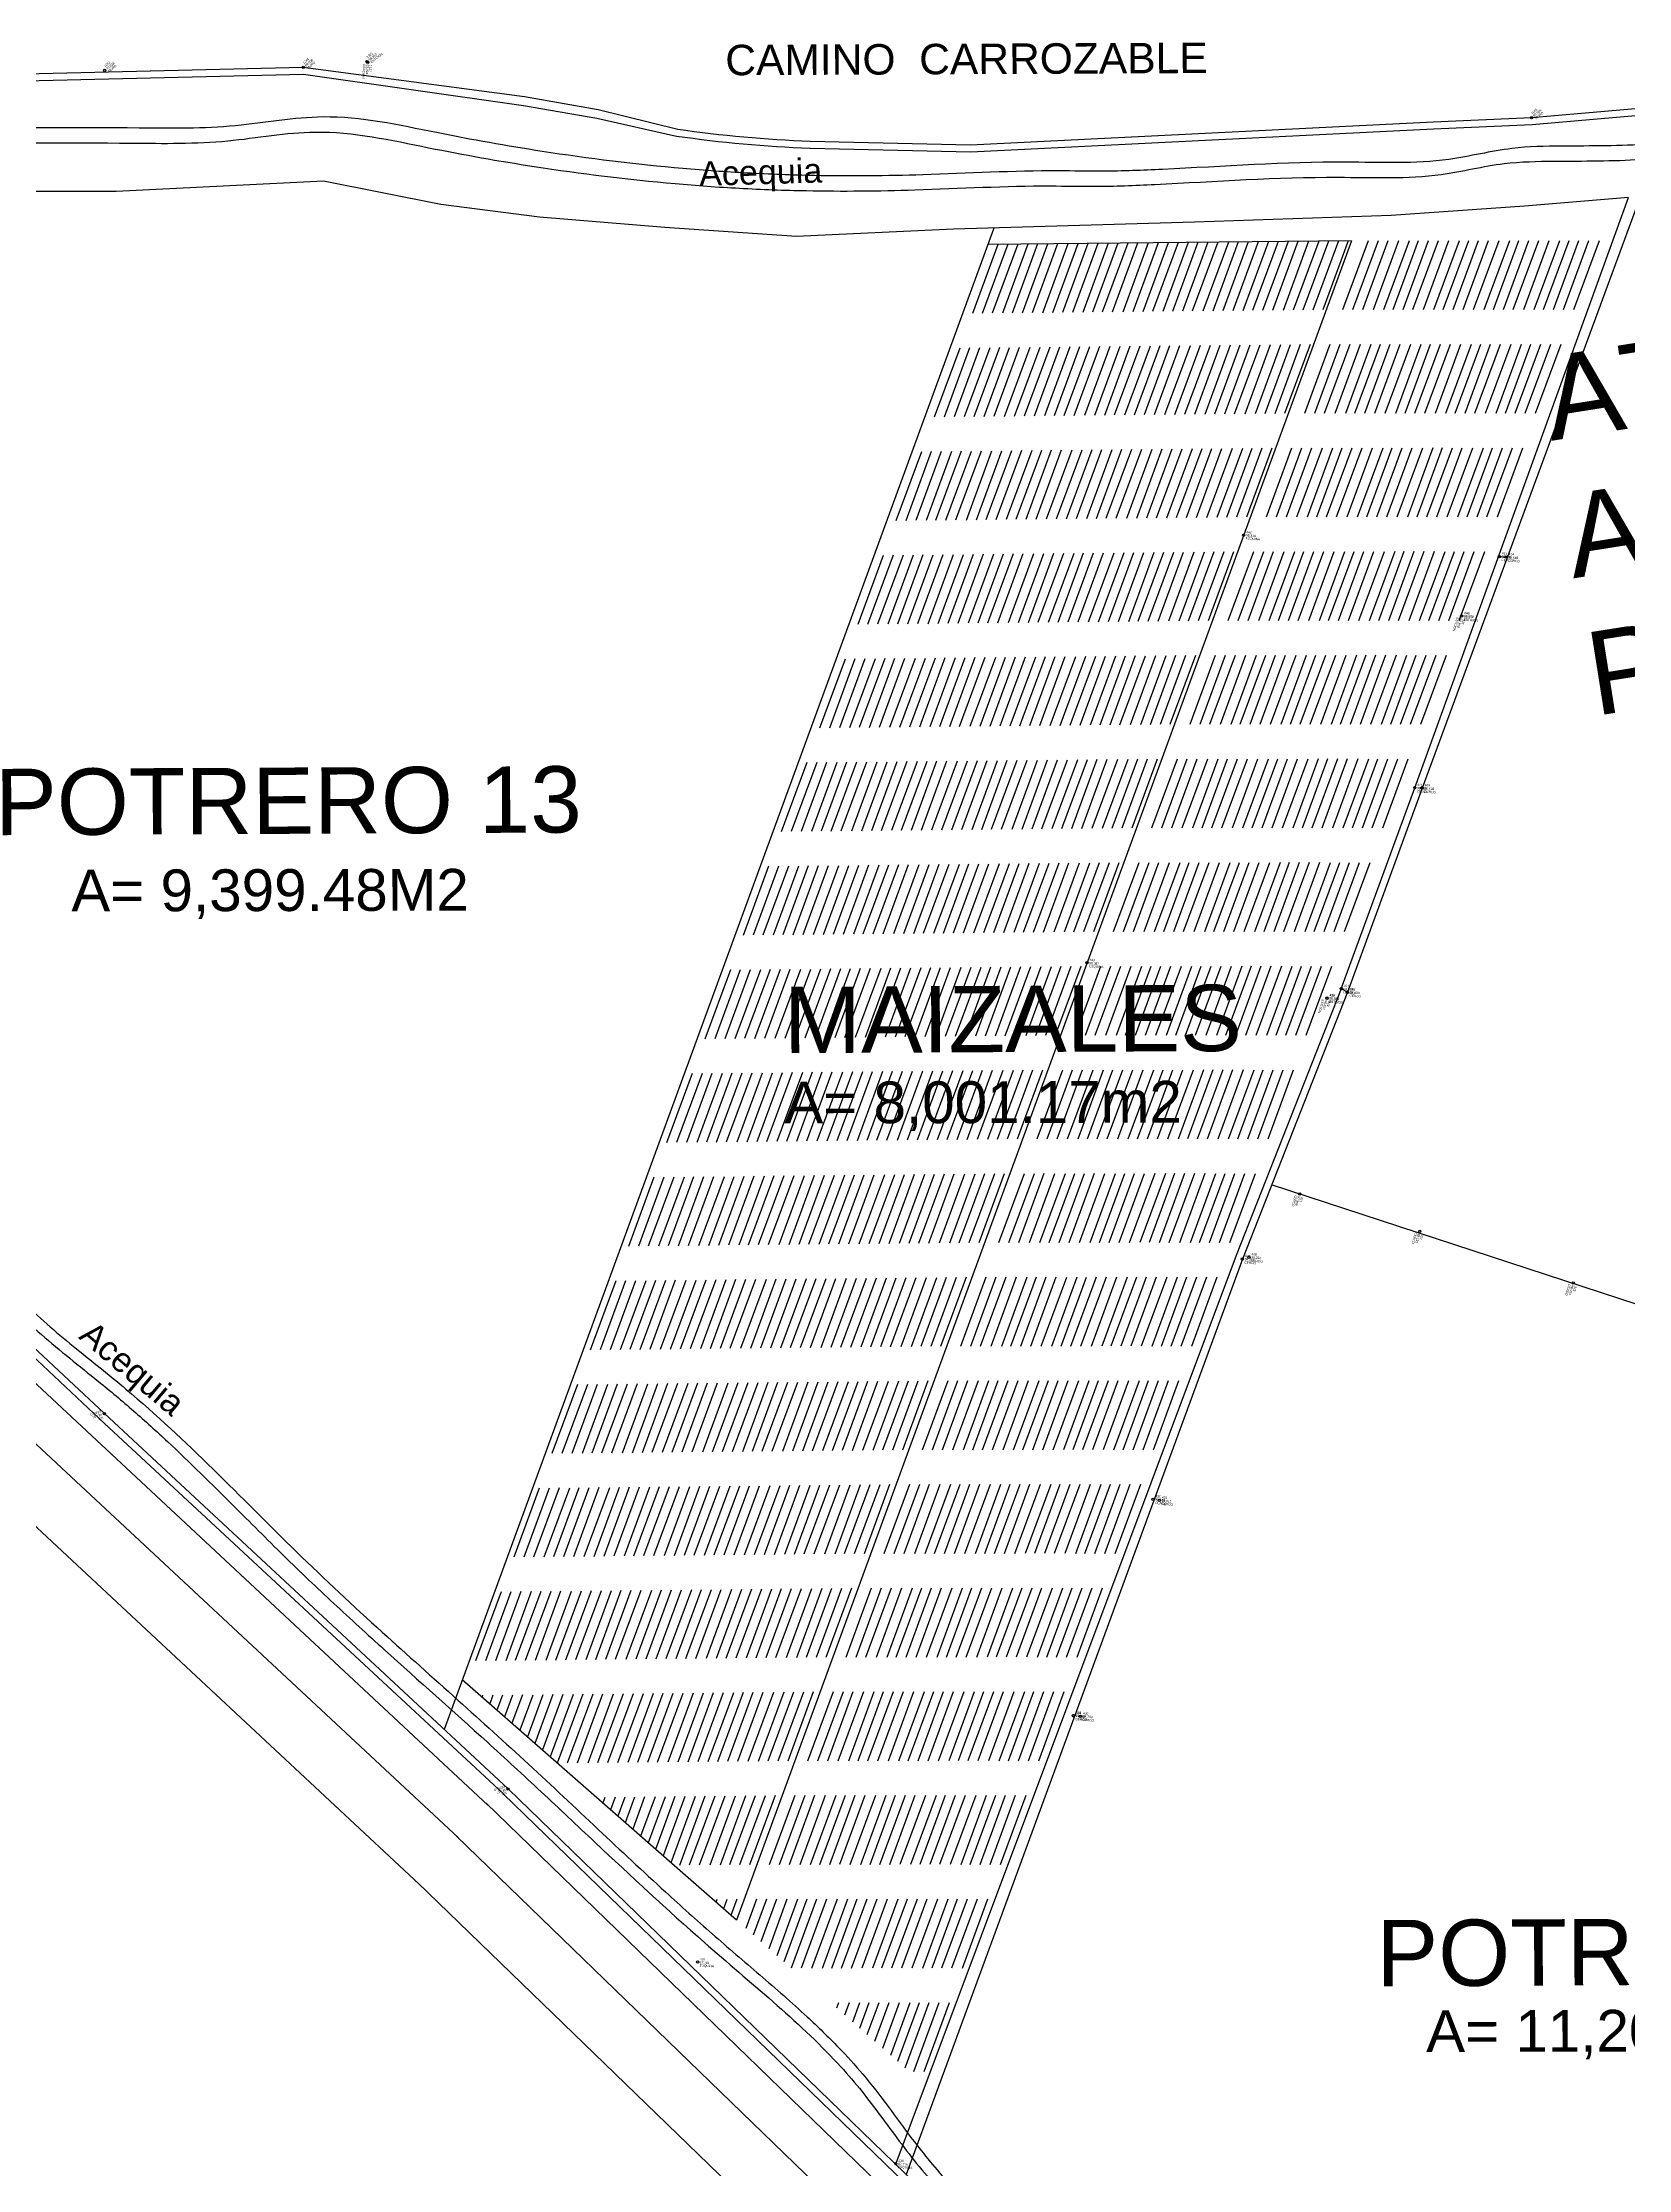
# Model space of a CAD drawing. Header units: metres. Extents: x -4524 to 2222, y -1534 to 2985.
# Drawn here: x -520.5 to -383.7, y 133.7 to 317 of the extents above; entities that cross this region are included whole.
import ezdxf
from ezdxf.enums import TextEntityAlignment as Align

# ---------------------------------------------------------------- set-up
doc = ezdxf.new("R2010")
doc.units = ezdxf.units.M
doc.header["$LTSCALE"] = 25.4
doc.header["$MEASUREMENT"] = 0
doc.linetypes.add('DASHED2', pattern=[0.375, 0.25, -0.125])
doc.layers.add('51', color=7, linetype='Continuous')
doc.layers.add('CANAL', color=140, linetype='Continuous')
doc.styles.add('CUADROS', font='')
doc.styles.get('CUADROS').set_extended_font_data('Arial')

msp = doc.modelspace()

# ---------------------------------------------------------------- linework, layer by layer
at = {"color": 30, "true_color": 0xf26722}
for p, q in [((-530.55, 314.13), (-497.99, 314.9)), ((-530.53, 313.53), (-497.97, 314.3)), ((-497.99, 314.9), (-478.91, 312.37)), ((-497.97, 314.3), (-479, 311.61)), ((-478.91, 312.37), (-472.58, 311.27)), ((-392.08, 310.57), (-375.4, 312.01)), ((-479, 311.61), (-472.67, 310.51)), ((-472.67, 310.51), (-465.8, 308.97)), ((-472.58, 311.27), (-465.71, 309.57)), ((-440.45, 308.22), (-400.58, 310.19)), ((-400.58, 310.19), (-392.08, 310.57)), ((-400.55, 309.59), (-392.03, 309.97)), ((-392.03, 309.97), (-375.35, 311.41)), ((-454.29, 308.53), (-440.45, 308.22)), ((-440.42, 307.62), (-400.55, 309.59)), ((-454.3, 307.93), (-440.42, 307.62)), ((-402.15, 252.78), (-383.73, 303.66)), ((-382.78, 303.56), (-401.52, 252.75)), ((-408.5, 235.45), (-402.15, 252.78)), ((-401.52, 252.75), (-407.96, 235.15)), ((-408.5, 235.45), (-417.56, 212.44)), ((-407.96, 235.15), (-417.02, 212.15)), ((-515.56, 198.38), (-535.47, 217.03)), ((-515.14, 198.82), (-535.06, 217.47)), ((-417.56, 212.44), (-446.9, 134.16)), ((-417.02, 212.15), (-446.02, 133.23)), ((-480.74, 166.03), (-515.55, 198.38)), ((-480.33, 166.46), (-515.14, 198.82)), ((-409.64, 97.19), (-480.75, 166.03)), ((-409.22, 97.62), (-480.33, 166.46))]:
    msp.add_line(p, q, dxfattribs=at)
at = {"linetype": 'Continuous'}
for p, q in [((-515.12, 314.63), (-515.12, 314.63)), ((-515.12, 314.63), (-515.12, 314.63)), ((-497.99, 314.9), (-497.99, 314.9)), ((-497.99, 314.9), (-497.99, 314.9)), ((-492.49, 315.4), (-492.49, 315.4)), ((-492.49, 315.4), (-492.49, 315.4)), ((-492.43, 315.34), (-492.43, 315.34)), ((-492.43, 315.34), (-492.43, 315.34)), ((-392.08, 310.57), (-392.08, 310.57)), ((-392.08, 310.57), (-392.08, 310.57)), ((-416.91, 274.56), (-416.91, 274.56)), ((-416.91, 274.56), (-416.91, 274.56)), ((-394.87, 272.72), (-394.87, 272.72)), ((-394.87, 272.72), (-394.87, 272.72)), ((-394.28, 272.67), (-394.28, 272.67)), ((-394.28, 272.67), (-394.28, 272.67)), ((-398.12, 267.59), (-398.12, 267.59)), ((-398.12, 267.59), (-398.12, 267.59)), ((-398.12, 267.58), (-398.12, 267.58)), ((-398.12, 267.58), (-398.12, 267.58)), ((-398.12, 267.58), (-398.12, 267.58)), ((-398.12, 267.58), (-398.12, 267.58)), ((-402.15, 252.78), (-402.15, 252.78)), ((-402.15, 252.78), (-402.15, 252.78)), ((-401.52, 252.75), (-401.52, 252.75)), ((-401.52, 252.75), (-401.52, 252.75)), ((-430.42, 237.69), (-430.42, 237.69)), ((-430.42, 237.69), (-430.42, 237.69)), ((-408.5, 235.45), (-408.5, 235.45)), ((-408.5, 235.45), (-408.5, 235.45)), ((-407.96, 235.15), (-407.96, 235.15)), ((-407.96, 235.15), (-407.96, 235.15)), ((-409.73, 234.65), (-409.73, 234.65)), ((-409.73, 234.65), (-409.73, 234.65)), ((-409.73, 234.65), (-409.73, 234.65)), ((-409.73, 234.65), (-409.73, 234.65)), ((-409.73, 234.63), (-409.73, 234.63)), ((-409.73, 234.63), (-409.73, 234.63)), ((-412.08, 217.76), (-412.08, 217.76)), ((-412.08, 217.76), (-412.08, 217.76)), ((-401.72, 214.54), (-401.72, 214.54)), ((-401.72, 214.54), (-401.72, 214.54)), ((-417.02, 212.15), (-417.02, 212.15)), ((-417.02, 212.15), (-417.02, 212.15)), ((-416.44, 212.3), (-416.44, 212.3)), ((-416.44, 212.3), (-416.44, 212.3)), ((-388.49, 210.08), (-388.49, 210.08)), ((-388.49, 210.08), (-388.49, 210.08)), ((-515.14, 198.82), (-515.14, 198.82)), ((-515.14, 198.82), (-515.14, 198.82)), ((-424.72, 191.43), (-424.72, 191.43)), ((-424.72, 191.43), (-424.72, 191.43)), ((-424.17, 191.34), (-424.17, 191.34)), ((-424.17, 191.34), (-424.17, 191.34)), ((-431.6, 172.79), (-431.6, 172.79)), ((-431.6, 172.79), (-431.6, 172.79)), ((-431.59, 172.78), (-431.59, 172.78)), ((-431.59, 172.78), (-431.59, 172.78)), ((-430.98, 172.72), (-430.98, 172.72)), ((-430.98, 172.72), (-430.98, 172.72)), ((-480.33, 166.46), (-480.33, 166.46)), ((-480.33, 166.46), (-480.33, 166.46)), ((-464, 151.53), (-464, 151.53)), ((-464, 151.53), (-464, 151.53)), ((-446.9, 134.16), (-446.9, 134.16)), ((-446.9, 134.16), (-446.9, 134.16))]:
    msp.add_line(p, q, dxfattribs=at)
at = {"color": 3}
for p, q in [((-438.44, 301.04), (-485.85, 171.6)), ((-407.62, 299.94), (-460.65, 155.14)), ((-407.62, 299.94), (-438.96, 299.62)), ((-460.65, 155.14), (-484.28, 175.88))]:
    msp.add_line(p, q, dxfattribs=at)
at = {"color": 73, "linetype": 'DASHED2'}
for p, q in [((-438.1, 299.63), (-483.87, 175.52)), ((-437.25, 299.64), (-483.22, 174.95)), ((-436.39, 299.65), (-482.58, 174.39)), ((-435.51, 299.65), (-481.91, 173.8)), ((-434.68, 299.67), (-481.29, 173.26)), ((-433.82, 299.66), (-480.64, 172.69)), ((-432.96, 299.68), (-480, 172.12)), ((-432.06, 299.67), (-479.31, 171.52)), ((-431.2, 299.68), (-478.67, 170.95)), ((-430.34, 299.71), (-478.02, 170.39)), ((-429.48, 299.72), (-477.38, 169.82)), ((-428.59, 299.73), (-476.71, 169.24)), ((-427.76, 299.74), (-476.09, 168.69)), ((-426.91, 299.75), (-475.44, 168.12)), ((-426.05, 299.75), (-474.8, 167.55)), ((-425.14, 299.76), (-474.11, 166.95)), ((-424.28, 299.77), (-473.47, 166.39)), ((-423.42, 299.78), (-472.82, 165.82)), ((-422.57, 299.79), (-472.17, 165.25)), ((-421.68, 299.8), (-471.51, 164.67)), ((-420.85, 299.81), (-470.88, 164.12)), ((-420, 299.82), (-470.24, 163.55)), ((-419.14, 299.82), (-469.59, 162.99)), ((-418.23, 299.83), (-468.91, 162.39)), ((-417.37, 299.84), (-468.26, 161.82)), ((-416.51, 299.85), (-467.62, 161.25)), ((-415.66, 299.86), (-466.97, 160.69)), ((-414.77, 299.87), (-466.31, 160.1)), ((-413.94, 299.88), (-465.68, 159.55)), ((-413.08, 299.89), (-465.04, 158.99)), ((-412.23, 299.89), (-464.39, 158.42)), ((-411.32, 299.9), (-463.71, 157.82)), ((-410.43, 299.91), (-463.04, 157.23)), ((-409.6, 299.92), (-462.42, 156.68)), ((-408.74, 299.93), (-461.77, 156.12)), ((-407.89, 299.94), (-461.13, 155.55)), ((-406.18, 299.94), (-459.84, 154.42)), ((-405.32, 299.94), (-459.19, 153.85)), ((-404.47, 299.94), (-458.55, 153.29)), ((-403.56, 299.94), (-457.86, 152.68)), ((-402.65, 299.94), (-457.17, 152.08)), ((-401.85, 299.94), (-456.57, 151.55)), ((-401, 299.94), (-455.93, 150.98)), ((-400.14, 299.94), (-455.28, 150.42)), ((-399.24, 299.94), (-454.59, 149.82)), ((-398.33, 299.94), (-453.91, 149.21)), ((-397.53, 299.94), (-453.3, 148.68)), ((-396.68, 299.94), (-452.66, 148.12)), ((-395.82, 299.94), (-452.01, 147.55)), ((-394.91, 299.94), (-451.33, 146.95)), ((-394, 299.95), (-450.64, 146.34)), ((-393.2, 299.95), (-450.04, 145.82)), ((-392.35, 299.95), (-449.39, 145.25)), ((-391.5, 299.95), (-448.75, 144.68)), ((-390.59, 299.95), (-448.06, 144.08)), ((-389.68, 299.94), (-447.37, 143.48)), ((-388.88, 299.94), (-446.77, 142.95)), ((-388.03, 299.94), (-446.13, 142.38)), ((-387.17, 299.94), (-445.48, 141.81)), ((-386.27, 299.94), (-444.8, 141.21))]:
    msp.add_line(p, q, dxfattribs=at)
for p, q in [((-394.87, 272.72), (-394.28, 272.67)), ((-407.96, 235.15), (-408.5, 235.45)), ((-487.99, 158.25), (-542.72, 209.25)), ((-417.03, 89.55), (-488.14, 158.4))]:
    msp.add_line(p, q)
at = {"color": 7, "lineweight": 30}
msp.add_line((-322.73, 188.49), (-414.5, 218.56), dxfattribs=at)
at = {"color": 1}
for p, q in [((-482.07, 165.07), (-536.8, 216.08)), ((-484.62, 162.25), (-539.35, 213.25)), ((-411.12, 96.37), (-482.23, 165.22)), ((-413.66, 93.55), (-484.78, 162.4))]:
    msp.add_line(p, q, dxfattribs=at)
at = {"linetype": 'Continuous'}
for centre in [(-492.49, 315.4), (-492.43, 315.34), (-515.12, 314.63), (-497.99, 314.9), (-392.08, 310.57), (-416.91, 274.56), (-394.87, 272.72), (-394.28, 272.67), (-398.12, 267.59), (-398.12, 267.58), (-398.12, 267.58), (-402.15, 252.78), (-401.52, 252.75), (-430.42, 237.69), (-409.73, 234.65), (-409.73, 234.65), (-408.5, 235.45), (-407.96, 235.15), (-409.73, 234.63), (-412.08, 217.76), (-401.72, 214.54), (-417.02, 212.15), (-416.44, 212.3), (-388.49, 210.08), (-515.14, 198.82), (-424.72, 191.43), (-424.17, 191.34), (-431.6, 172.79), (-431.59, 172.78), (-430.98, 172.72), (-480.33, 166.46), (-464, 151.53), (-446.9, 134.16)]:
    msp.add_circle(centre, 0.1, dxfattribs=at)
at = {"color": 30, "true_color": 0xf26722}
for radius in [105.33, 104.73]:
    msp.add_arc((-450.58, 413.2), radius, 261.6906, 267.9728, dxfattribs=at)
at = {"layer": '51', "color": 7}
msp.add_lwpolyline([(-383.73, 303.66), (-392.7, 302.94), (-404.19, 302.13), (-421.15, 301.55), (-441.93, 300.94), (-455.47, 300.32), (-466.81, 301.08), (-477.62, 301.97), (-486.14, 303.08), (-496.25, 305.08), (-514.14, 304.2), (-528.58, 304.2), (-542.9, 304.72)], dxfattribs=at)
at = {"layer": 'CANAL', "color": 140}
msp.add_open_spline([(-278.56, 300.86), (-278.6, 300.87), (-278.64, 300.88), (-278.68, 300.89), (-279.4, 301.05), (-280.94, 301.15), (-284.34, 302.93), (-288.21, 304.88), (-291.95, 308.14), (-295.59, 309.25), (-298.76, 311.4), (-302.16, 312.16), (-306.41, 312.2), (-311.47, 311.47), (-317.21, 310.85), (-324.54, 311.03), (-333.33, 310.01), (-342.95, 309.6), (-352.25, 309.31), (-361.19, 308.82), (-369.82, 308.07), (-377.03, 307.51), (-383.36, 306.76), (-389.06, 306.81), (-394.87, 306.71), (-400.96, 305.15), (-411.11, 305.63), (-421.03, 304.9), (-429.3, 304.57), (-436.2, 304.73), (-444.47, 304.24, 0), (-453.42, 304.16, 0), (-460.31, 304.41, 0), (-468.15, 304.97, 0), (-477.12, 306.08, 0), (-487.37, 307.9, 0), (-496.21, 309.9, 0), (-504.77, 308.23, 0), (-515.49, 308.39, 0), (-525.05, 308.36, 0), (-533.34, 308.1, 0), (-537.63, 308.29, 0), (-541.66, 309.58), (-544.24, 311.05, 0.02), (-546.54, 310.41, -0.08), (-547.84, 310.37, 0.01), (-547.9, 310.37, 0.01)], degree=3, knots=[436.156027, 436.156027, 436.156027, 436.156027, 436.281857, 436.281857, 436.281857, 438.487493, 440.820303, 447.656395, 451.52146, 455.493206, 458.861965, 462.914598, 465.70454, 471.594624, 478.217782, 483.0142, 493.555189, 504.699823, 511.901452, 521.457673, 531.559359, 537.894905, 543.137433, 550.678413, 554.990816, 560.499404, 569.393732, 585.20932, 590.405545, 594.189277, 605.901709, 615.239792, 621.028166, 626.590313, 638.823663, 648.073045, 657.947399, 665.55394, 673.945855, 690.543997, 693.948206, 698.685383, 703.044316, 705.357609, 709.075519, 709.252559, 709.252559, 709.252559, 709.252559], dxfattribs=at)
at = {"layer": 'CANAL', "color": 140, "ltscale": 0.4}
for points, knots in [([(-278.56, 300.86), (-278.6, 300.87), (-278.64, 300.88), (-278.68, 300.89), (-279.4, 301.05), (-280.94, 301.15), (-284.34, 302.93), (-288.21, 304.88), (-291.95, 308.14), (-295.59, 309.25), (-298.76, 311.4), (-302.16, 312.16), (-306.41, 312.2), (-311.47, 311.47), (-317.21, 310.85), (-324.54, 311.03), (-333.33, 310.01), (-342.95, 309.6), (-352.25, 309.31), (-361.19, 308.82), (-369.82, 308.07), (-377.03, 307.51), (-383.36, 306.76), (-389.06, 306.81), (-394.87, 306.71), (-400.96, 305.15), (-411.11, 305.63), (-421.03, 304.9), (-429.3, 304.57), (-436.2, 304.73), (-444.47, 304.24, 0), (-453.42, 304.16, 0), (-460.31, 304.41, 0), (-468.15, 304.97, 0), (-477.12, 306.08, 0), (-487.37, 307.9, 0), (-496.21, 309.9, 0), (-504.77, 308.23, 0), (-515.49, 308.39, 0), (-525.05, 308.36, 0), (-533.34, 308.1, 0), (-537.63, 308.29, 0), (-541.66, 309.58), (-544.24, 311.05, 0.02), (-546.38, 310.7, -0.08), (-547.19, 310.69), (-547.64, 310.83)], [436.156027, 436.156027, 436.156027, 436.156027, 436.281857, 436.281857, 436.281857, 438.487493, 440.820303, 447.656395, 451.52146, 455.493206, 458.861965, 462.914598, 465.70454, 471.594624, 478.217782, 483.0142, 493.555189, 504.699823, 511.901452, 521.457673, 531.559359, 537.894905, 543.137433, 550.678413, 554.990816, 560.499404, 569.393732, 585.20932, 590.405545, 594.189277, 605.901709, 615.239792, 621.028166, 626.590313, 638.823663, 648.073045, 657.947399, 665.55394, 673.945855, 690.543997, 693.948206, 698.685383, 703.044316, 705.357609, 709.075519, 709.252559, 709.252559, 709.252559, 709.252559]), ([(-278.3, 302.28), (-278.92, 302.4), (-280.35, 302.52), (-283.66, 304.26), (-287.53, 306.21), (-291.28, 309.47), (-294.91, 310.58), (-298.08, 312.73), (-301.48, 313.49), (-305.73, 313.53), (-310.79, 312.8), (-316.54, 312.17), (-323.87, 312.36), (-332.66, 311.34), (-342.28, 310.92), (-351.57, 310.64), (-360.51, 310.15), (-369.15, 309.4), (-376.35, 308.84), (-382.69, 308.09), (-388.39, 308.13), (-394.19, 308.04), (-400.29, 306.47), (-410.43, 306.96), (-420.36, 306.22), (-428.62, 305.9), (-435.52, 306.05), (-443.79, 305.57, 0), (-452.74, 305.49, 0), (-459.63, 305.74, 0), (-467.48, 306.3, 0), (-476.44, 307.41, 0), (-486.69, 309.23, 0), (-495.54, 311.22, 0), (-504.1, 309.56, 0), (-514.81, 309.72, 0), (-524.38, 309.69, 0), (-532.67, 309.43, 0), (-536.96, 309.62, 0), (-540.98, 310.91), (-543.56, 312.38, 0.02), (-545.87, 311.74, -0.08), (-547.16, 311.69, 0.01), (-547.22, 311.69, 0.01)], [436.578955, 436.578955, 436.578955, 436.578955, 438.487493, 440.820303, 447.656395, 451.52146, 455.493206, 458.861965, 462.914598, 465.70454, 471.594624, 478.217782, 483.0142, 493.555189, 504.699823, 511.901452, 521.457673, 531.559359, 537.894905, 543.137433, 550.678413, 554.990816, 560.499404, 569.393732, 585.20932, 590.405545, 594.189277, 605.901709, 615.239792, 621.028166, 626.590313, 638.823663, 648.073045, 657.947399, 665.55394, 673.945855, 690.543997, 693.948206, 698.685383, 703.044316, 705.357609, 709.075519, 709.252559, 709.252559, 709.252559, 709.252559]), ([(-541.14, 305.13), (-541.12, 303.97), (-541.1, 302.82), (-541.12, 300.52), (-541.17, 299.35), (-541.21, 297.37), (-541.22, 296.56), (-541.17, 295.24), (-541.13, 294.73), (-541.03, 293.72), (-540.96, 293.21), (-540.82, 292.06), (-540.74, 291.42), (-540.53, 288.99), (-540.59, 287.18), (-540.93, 283.56), (-541.23, 281.74), (-541.8, 278.57), (-542.07, 277.22), (-542.58, 274.53), (-542.83, 273.18), (-543.39, 270.01), (-543.7, 268.17), (-544.25, 264.29), (-544.5, 262.24), (-544.86, 258.62), (-544.99, 257.04), (-545.23, 253.88), (-545.33, 252.31), (-545.58, 249.2), (-545.72, 247.66), (-546.07, 244.59), (-546.27, 243.07), (-546.7, 240.03), (-546.92, 238.51), (-547.2, 236.39), (-547.27, 235.8), (-547.38, 234.79), (-547.42, 234.38), (-547.49, 233.64), (-547.52, 233.32), (-547.57, 232.66), (-547.58, 232.33), (-547.55, 231.64), (-547.51, 231.29), (-547.33, 230.68), (-547.23, 230.42), (-546.97, 229.95), (-546.82, 229.72), (-546.49, 229.3), (-546.31, 229.11), (-545.76, 228.57), (-545.35, 228.27), (-544.04, 227.47), (-543.08, 227.09), (-541.17, 226.36), (-540.22, 226.01), (-539.03, 225.36), (-538.69, 225.13), (-538.14, 224.67), (-537.92, 224.45), (-537.52, 223.94), (-537.33, 223.65), (-536.77, 222.72), (-536.41, 222.01), (-535.76, 221.01), (-535.52, 220.69), (-535, 220.12), (-534.71, 219.86), (-533.97, 219.25), (-533.5, 218.92), (-532.03, 217.93), (-531.05, 217.27), (-529.75, 216.19), (-529.35, 215.81), (-528.63, 215.01), (-528.29, 214.57), (-527.63, 213.66), (-527.31, 213.18), (-526.69, 212.26), (-526.39, 211.82), (-525.75, 210.96), (-525.42, 210.54), (-524.39, 209.31), (-523.67, 208.54), (-522.16, 207.05), (-521.38, 206.33), (-518.97, 204.25), (-517.3, 202.93), (-514.63, 200.77), (-513.61, 199.92), (-511.63, 198.19), (-510.65, 197.3), (-507.76, 194.61), (-505.89, 192.75), (-502.58, 189.45), (-501.13, 188), (-498.26, 185.18), (-496.82, 183.81), (-493.92, 181.11), (-492.46, 179.78), (-488.04, 175.79), (-485.07, 173.17), (-480.58, 169.09), (-479.02, 167.65), (-475.92, 164.76), (-474.38, 163.3), (-469.74, 158.95), (-466.62, 156.05), (-461.45, 151.51), (-459.45, 149.83), (-455.54, 146.41), (-453.65, 144.66), (-451.26, 142.09), (-450.64, 141.38), (-448.93, 139.28), (-447.89, 137.83), (-446.26, 135.64), (-445.7, 134.89), (-444.52, 133.44), (-443.91, 132.74), (-442.03, 130.66), (-440.71, 129.34), (-437.96, 126.71), (-436.53, 125.41), (-433.66, 122.81), (-432.22, 121.52), (-429.14, 118.74), (-427.5, 117.24), (-424.74, 114.65), (-423.61, 113.57), (-421.38, 111.38), (-420.27, 110.27), (-417.7, 107.7), (-416.23, 106.24), (-411.77, 101.91), (-408.7, 99.12), (-402.53, 93.61), (-399.43, 90.87), (-395.06, 86.9), (-393.77, 85.71), (-391.21, 83.29), (-389.95, 82.06), (-387.83, 79.87), (-386.94, 78.93), (-385.3, 77.08), (-384.54, 76.18), (-383.04, 74.35), (-382.3, 73.42), (-380.48, 71.18), (-379.38, 69.87), (-377.71, 68.12), (-377.22, 67.63), (-376.19, 66.67), (-375.65, 66.21), (-374.51, 65.36), (-373.9, 64.97), (-372.61, 64.31), (-371.95, 64.05), (-369.89, 63.41), (-368.46, 63.18), (-366.36, 62.91), (-365.69, 62.82), (-364.35, 62.65), (-363.68, 62.57), (-361.69, 62.3), (-360.37, 62.11), (-357.16, 61.64), (-355.27, 61.36), (-351.47, 60.79), (-349.57, 60.5), (-344.67, 59.8), (-341.67, 59.38), (-332.03, 58.19), (-325.38, 57.58), (-316.22, 56.61), (-313.68, 56.34), (-308.19, 55.68), (-305.25, 55.28), (-299.36, 54.46), (-296.41, 54.04), (-291.5, 53.4), (-289.54, 53.15), (-286.06, 52.77), (-284.54, 52.62), (-281.51, 52.36), (-280, 52.25), (-276.47, 51.98), (-274.47, 51.81), (-270.45, 51.45), (-268.45, 51.25), (-264.43, 50.83), (-262.43, 50.61), (-256.41, 49.95), (-252.4, 49.5), (-244.36, 48.69), (-240.33, 48.34), (-232.61, 47.67), (-228.9, 47.37), (-222.56, 46.8), (-219.91, 46.56), (-214.63, 46.04), (-211.99, 45.76), (-206.7, 45.21), (-204.05, 44.94), (-199.18, 44.46), (-196.96, 44.26), (-192.51, 43.87), (-190.29, 43.68), (-186.2, 43.3), (-184.34, 43.13), (-178.9, 42.57), (-175.31, 42.13), (-170.55, 41.74), (-169.39, 41.66), (-167.08, 41.53), (-165.93, 41.48), (-163.51, 41.37), (-162.24, 41.31), (-159.71, 41.15), (-158.45, 41.06), (-156.14, 40.86), (-155.1, 40.77), (-154.05, 40.67)], [0, 0, 0, 0, 3.463182, 3.463182, 6.964666, 6.964666, 9.359518, 9.359518, 10.86534, 10.86534, 12.371161, 12.371161, 14.337834, 14.337834, 19.854234, 19.854234, 25.370635, 25.370635, 29.465052, 29.465052, 33.55947, 33.55947, 39.145563, 39.145563, 45.292101, 45.292101, 50.032817, 50.032817, 54.773532, 54.773532, 59.414582, 59.414582, 64.055632, 64.055632, 68.696682, 68.696682, 70.461266, 70.461266, 71.68424, 71.68424, 72.624036, 72.624036, 73.563833, 73.563833, 74.50363, 74.50363, 75.220513, 75.220513, 75.937396, 75.937396, 76.65428, 76.65428, 78.088046, 78.088046, 81.018519, 81.018519, 83.948991, 83.948991, 85.291216, 85.291216, 86.37776, 86.37776, 87.464303, 87.464303, 89.758758, 89.758758, 90.847825, 90.847825, 91.936893, 91.936893, 93.593061, 93.593061, 97.141547, 97.141547, 98.863711, 98.863711, 100.585875, 100.585875, 102.308038, 102.308038, 103.881685, 103.881685, 105.455331, 105.455331, 108.602624, 108.602624, 111.749916, 111.749916, 118.044502, 118.044502, 122.006206, 122.006206, 125.967911, 125.967911, 133.89132, 133.89132, 140.028131, 140.028131, 145.965968, 145.965968, 151.903805, 151.903805, 163.77948, 163.77948, 170.15019, 170.15019, 176.520899, 176.520899, 189.262318, 189.262318, 197.042326, 197.042326, 204.822334, 204.822334, 207.700303, 207.700303, 213.073735, 213.073735, 215.849049, 215.849049, 218.624364, 218.624364, 224.174992, 224.174992, 229.961977, 229.961977, 235.748962, 235.748962, 242.43876, 242.43876, 247.138177, 247.138177, 251.837593, 251.837593, 258.043865, 258.043865, 270.45641, 270.45641, 282.868954, 282.868954, 288.15346, 288.15346, 293.437966, 293.437966, 297.343833, 297.343833, 300.91403, 300.91403, 304.484226, 304.484226, 309.56966, 309.56966, 311.608621, 311.608621, 313.647581, 313.647581, 315.740518, 315.740518, 317.833454, 317.833454, 322.019327, 322.019327, 324.021655, 324.021655, 326.023983, 326.023983, 330.028639, 330.028639, 335.808098, 335.808098, 341.587557, 341.587557, 350.640003, 350.640003, 370.646116, 370.646116, 378.320575, 378.320575, 387.246462, 387.246462, 396.172348, 396.172348, 402.089312, 402.089312, 406.642071, 406.642071, 411.194831, 411.194831, 417.249799, 417.249799, 423.304768, 423.304768, 429.359737, 429.359737, 441.469674, 441.469674, 453.579611, 453.579611, 464.725393, 464.725393, 472.698692, 472.698692, 480.671991, 480.671991, 488.64529, 488.64529, 495.340568, 495.340568, 502.035847, 502.035847, 507.65382, 507.65382, 518.47828, 518.47828, 521.93615, 521.93615, 525.39402, 525.39402, 529.209445, 529.209445, 533.02487, 533.02487, 536.177056, 536.177056, 536.177056, 536.177056]), ([(-540.14, 305.14), (-540.12, 304.08), (-540.11, 303.01), (-540.11, 301.03), (-540.14, 300.12), (-540.19, 298.33), (-540.22, 297.44), (-540.2, 295.98), (-540.18, 295.4), (-540.03, 293.69), (-539.85, 292.53), (-539.67, 290.69), (-539.63, 290.03), (-539.59, 288.72), (-539.59, 288.07), (-539.67, 286.1), (-539.8, 284.8), (-540.19, 281.82), (-540.49, 280.15), (-541.28, 276), (-541.76, 273.53), (-542.62, 268.6), (-543, 266.13), (-543.62, 261.16), (-543.86, 258.66), (-544.25, 253.65), (-544.4, 251.14), (-544.78, 246.95), (-544.97, 245.28), (-545.41, 241.96), (-545.65, 240.32), (-546.11, 237.04), (-546.33, 235.39), (-546.51, 233.34), (-546.55, 232.98), (-546.58, 232.29), (-546.58, 231.96), (-546.5, 231.35), (-546.42, 231.07), (-546.15, 230.52), (-545.97, 230.25), (-545.23, 229.37), (-544.55, 228.9), (-542.98, 228.11), (-542.09, 227.79), (-540.3, 227.1), (-539.38, 226.73), (-538.21, 226.01), (-537.88, 225.77), (-537.34, 225.29), (-537.12, 225.05), (-536.73, 224.56), (-536.56, 224.3), (-536, 223.4), (-535.67, 222.74), (-535.1, 221.83), (-534.9, 221.52), (-534.4, 220.93), (-534.09, 220.64), (-533.4, 220.08), (-533.03, 219.82), (-532.21, 219.26), (-531.76, 218.96), (-530.88, 218.34), (-530.44, 218.03), (-529.57, 217.35), (-529.14, 216.99), (-528.34, 216.2), (-527.97, 215.78), (-527.28, 214.89), (-526.96, 214.44), (-526.28, 213.44), (-525.93, 212.9), (-524.44, 210.8), (-523.13, 209.38), (-520.31, 206.69), (-518.8, 205.42), (-515.93, 203.1), (-514.59, 202.04), (-510.66, 198.74), (-508.19, 196.4), (-503.35, 191.66), (-500.98, 189.25), (-496.16, 184.54), (-493.68, 182.24), (-489.02, 178.01), (-486.83, 176.07), (-482.61, 172.29), (-480.58, 170.45), (-476.55, 166.73), (-474.56, 164.85), (-470.64, 161.16), (-468.71, 159.36), (-465.43, 156.36), (-464.09, 155.16), (-461.38, 152.78), (-460, 151.61), (-457.25, 149.24), (-455.88, 148.05), (-453.63, 145.96), (-452.72, 145.08), (-451.12, 143.43), (-450.42, 142.66), (-448.99, 140.96), (-448.27, 140.03), (-446.87, 138.14), (-446.18, 137.19), (-444.98, 135.61), (-444.47, 134.96), (-443.41, 133.68), (-442.86, 133.06), (-441.18, 131.23), (-440, 130.05), (-437.47, 127.63), (-436.12, 126.39), (-433.4, 123.92), (-432.03, 122.7), (-428.64, 119.63), (-426.61, 117.79), (-423.04, 114.41), (-421.49, 112.9), (-418.42, 109.84), (-416.9, 108.31), (-414.15, 105.6), (-412.92, 104.42), (-410.45, 102.09), (-409.2, 100.94), (-405.42, 97.51), (-402.86, 95.25), (-398.27, 91.16), (-396.23, 89.33), (-392.34, 85.75), (-390.5, 84.02), (-387.71, 81.2), (-386.73, 80.17), (-385.07, 78.34), (-384.39, 77.55), (-383.06, 75.96), (-382.42, 75.16), (-381.13, 73.55), (-380.48, 72.75), (-379.14, 71.15), (-378.45, 70.35), (-377.18, 69.01), (-376.63, 68.44), (-375.47, 67.37), (-374.87, 66.86), (-373.78, 66.08), (-373.29, 65.78), (-371.4, 64.81), (-369.83, 64.43), (-367.36, 64.04), (-366.52, 63.93), (-364.58, 63.69), (-363.49, 63.55), (-361.32, 63.25), (-360.25, 63.1), (-357.03, 62.63), (-354.89, 62.31), (-350.6, 61.67), (-348.45, 61.35), (-343.87, 60.7), (-341.45, 60.37), (-334.09, 59.45), (-329.14, 58.95), (-321.37, 58.16), (-318.55, 57.87), (-313.19, 57.28), (-310.65, 56.99), (-305.57, 56.33), (-303.03, 55.98), (-295.74, 54.96), (-290.98, 54.29), (-284.27, 53.6), (-282.33, 53.43), (-278.43, 53.13), (-276.47, 52.98), (-272.56, 52.65), (-270.61, 52.47), (-264.78, 51.88), (-260.91, 51.45), (-253.83, 50.67), (-250.62, 50.32), (-244.2, 49.69), (-240.99, 49.4), (-231.35, 48.57), (-224.91, 48.05), (-212.06, 46.8), (-205.64, 46.08), (-195.56, 45.13), (-191.9, 44.82), (-186.39, 44.32), (-184.55, 44.15), (-179.4, 43.63), (-176.08, 43.23), (-171.56, 42.82), (-170.34, 42.72), (-167.9, 42.57), (-166.68, 42.52), (-164.06, 42.4), (-162.67, 42.33), (-159.88, 42.17), (-158.49, 42.06), (-156.08, 41.86), (-155.07, 41.77), (-154.05, 41.68)], [0, 0, 0, 0, 3.196878, 3.196878, 5.89125, 5.89125, 8.585623, 8.585623, 10.343976, 10.343976, 13.860681, 13.860681, 15.801849, 15.801849, 17.743016, 17.743016, 21.625352, 21.625352, 26.628461, 26.628461, 34.172009, 34.172009, 41.715557, 41.715557, 49.259106, 49.259106, 56.802654, 56.802654, 61.818291, 61.818291, 66.833928, 66.833928, 71.849565, 71.849565, 72.91569, 72.91569, 73.981816, 73.981816, 75.047942, 75.047942, 76.114068, 76.114068, 78.858824, 78.858824, 81.603581, 81.603581, 84.348337, 84.348337, 85.498707, 85.498707, 86.390051, 86.390051, 87.281395, 87.281395, 89.425246, 89.425246, 90.597913, 90.597913, 91.987779, 91.987779, 93.377644, 93.377644, 94.959905, 94.959905, 96.542167, 96.542167, 98.175102, 98.175102, 99.808038, 99.808038, 101.440973, 101.440973, 103.369303, 103.369303, 109.293054, 109.293054, 115.216804, 115.216804, 120.291339, 120.291339, 130.44041, 130.44041, 140.589481, 140.589481, 150.738551, 150.738551, 159.502563, 159.502563, 167.723332, 167.723332, 175.944101, 175.944101, 183.880613, 183.880613, 189.286029, 189.286029, 194.691446, 194.691446, 200.096863, 200.096863, 203.851822, 203.851822, 206.953168, 206.953168, 210.459937, 210.459937, 213.966705, 213.966705, 216.477516, 216.477516, 218.988327, 218.988327, 224.009948, 224.009948, 229.51047, 229.51047, 235.010991, 235.010991, 243.232864, 243.232864, 249.717514, 249.717514, 256.202163, 256.202163, 261.318894, 261.318894, 266.435625, 266.435625, 276.669086, 276.669086, 284.88212, 284.88212, 292.433907, 292.433907, 296.70245, 296.70245, 299.798485, 299.798485, 302.89452, 302.89452, 305.990554, 305.990554, 309.193298, 309.193298, 311.574787, 311.574787, 313.956275, 313.956275, 315.757203, 315.757203, 320.738283, 320.738283, 323.237174, 323.237174, 326.501334, 326.501334, 329.765493, 329.765493, 336.293812, 336.293812, 342.822132, 342.822132, 350.154618, 350.154618, 365.080505, 365.080505, 373.581627, 373.581627, 381.25587, 381.25587, 388.930113, 388.930113, 403.346689, 403.346689, 409.221144, 409.221144, 415.095598, 415.095598, 420.970053, 420.970053, 432.658991, 432.658991, 442.339637, 442.339637, 452.020282, 452.020282, 471.381574, 471.381574, 490.742865, 490.742865, 501.783648, 501.783648, 507.314115, 507.314115, 517.313695, 517.313695, 520.996593, 520.996593, 524.679491, 524.679491, 528.852277, 528.852277, 533.025062, 533.025062, 536.084158, 536.084158, 536.084158, 536.084158])]:
    msp.add_open_spline(points, degree=3, knots=knots, dxfattribs=at)

# ---------------------------------------------------------------- texts
at = {"color": 2, "char_height": 0.2, "attachment_point": 4}
for s, insert, rotation in [('1244', (-498.01, 315.25), 39.446), ('1201', (-492.51, 315.75), 39.446), ('1243', (-515.14, 314.97), 39.446), ('1121', (-492.17, 315.12), 266.2776), ('1245', (-392.1, 310.91), 39.446), ('442', (-416.69, 274.83), 355.9224), ('413', (-394.65, 272.99), 355.9224), ('414', (-394.06, 272.94), 355.9224), ('440', (-397.9, 267.86), 355.9224), ('441', (-397.9, 267.85), 355.9224), ('328', (-397.91, 267.31), 253.7807), ('411', (-401.94, 253.04), 355.9224), ('409', (-401.3, 253.02), 355.9224), ('443', (-430.2, 237.95), 355.9224), ('438', (-409.51, 234.91), 355.9224), ('439', (-409.51, 234.89), 355.9224), ('407', (-408.28, 235.71), 355.9224), ('408', (-407.74, 235.42), 355.9224), ('329', (-409.52, 234.37), 253.7807), ('321', (-411.87, 217.49), 253.4462), ('322', (-401.51, 214.26), 253.4462), ('427', (-416.8, 212.42), 355.9224), ('428', (-416.23, 212.57), 355.9224), ('323', (-388.28, 209.81), 253.4462), ('501', (-515.25, 198.49), 197.7493), ('430', (-424.5, 191.69), 355.9224), ('431', (-423.95, 191.6), 355.9224), ('434', (-431.38, 173.05), 355.9224), ('433', (-431.37, 173.04), 355.9224), ('435', (-430.76, 172.99), 355.9224), ('500', (-480.44, 166.14), 197.7493), ('437', (-463.78, 151.79), 355.9224), ('436', (-446.68, 134.42), 355.9224)]:
    msp.add_mtext(s, dxfattribs=dict(at, insert=insert, rotation=rotation))
at = {"color": 1, "char_height": 0.2, "attachment_point": 4}
for s, insert, rotation in [('99.036', (-497.83, 315.03), 39.446), ('98.950', (-492.33, 315.53), 39.446), ('98.828', (-514.96, 314.76), 39.446), ('98.924', (-492.45, 315.14), 266.2776), ('99.964', (-391.93, 310.69), 39.446), ('98.314', (-416.71, 274.55), 355.9224), ('98.839', (-394.67, 272.71), 355.9224), ('98.648', (-394.08, 272.66), 355.9224), ('98.859', (-398.18, 267.39), 253.7807), ('98.859', (-397.92, 267.58), 355.9224), ('98.859', (-397.92, 267.57), 355.9224), ('98.593', (-401.96, 252.76), 355.9224), ('98.528', (-401.32, 252.74), 355.9224), ('98.087', (-430.22, 237.67), 355.9224), ('98.660', (-409.53, 234.63), 355.9224), ('98.433', (-408.3, 235.43), 355.9224), ('98.400', (-407.76, 235.14), 355.9224), ('98.657', (-409.79, 234.45), 253.7807), ('98.659', (-409.53, 234.62), 355.9224), ('97.969', (-412.14, 217.57), 253.4462), ('98.131', (-401.78, 214.34), 253.4462), ('98.254', (-416.82, 212.14), 355.9224), ('98.220', (-416.25, 212.29), 355.9224), ('98.053', (-388.55, 209.89), 253.4462), ('98.460', (-515.34, 198.76), 197.7493), ('98.050', (-424.52, 191.41), 355.9224), ('98.011', (-423.97, 191.32), 355.9224), ('97.928', (-431.4, 172.77), 355.9224), ('97.929', (-431.39, 172.76), 355.9224), ('97.783', (-430.78, 172.71), 355.9224), ('98.217', (-480.52, 166.4), 197.7493), ('97.761', (-463.8, 151.51), 355.9224), ('97.716', (-446.7, 134.14), 355.9224)]:
    msp.add_mtext(s, dxfattribs=dict(at, insert=insert, rotation=rotation))
at = {"color": 3, "char_height": 0.2, "attachment_point": 4}
for s, insert, rotation in [('ESTCION', (-492.15, 315.31), 39.446), ('MURO', (-514.78, 314.54), 39.446), ('MURO', (-497.65, 314.81), 39.446), ('ESTCION', (-492.73, 315.16), 266.2776), ('MURO', (-391.75, 310.48), 39.446), ('ESQUINA', (-416.73, 274.27), 355.9224), ('CERCO', (-394.69, 272.43), 355.9224), ('CERCO', (-394.1, 272.38), 355.9224), ('ESTCION', (-398.45, 267.47), 253.7807), ('ESTCION', (-397.94, 267.29), 355.9224), ('ESTCION', (-397.94, 267.3), 355.9224), ('CERCO', (-401.98, 252.48), 355.9224), ('CERCO', (-401.34, 252.46), 355.9224), ('ESQUINA', (-430.24, 237.39), 355.9224), ('CERCO', (-408.32, 235.15), 355.9224), ('CERCO', (-407.78, 234.86), 355.9224), ('ESTCION', (-410.06, 234.53), 253.7807), ('ESTCION', (-409.55, 234.35), 355.9224), ('ESTCION', (-409.55, 234.34), 355.9224), ('CERCO', (-412.4, 217.65), 253.4462), ('CERCO', (-402.05, 214.42), 253.4462), ('CERCO', (-416.84, 211.86), 355.9224), ('CERCO', (-416.27, 212.01), 355.9224), ('CERCO', (-388.82, 209.97), 253.4462), ('CERCO', (-515.42, 199.03), 197.7493), ('CERCO', (-424.54, 191.13), 355.9224), ('CERCO', (-423.99, 191.04), 355.9224), ('CERCO', (-431.42, 172.49), 355.9224), ('CERCO', (-431.41, 172.49), 355.9224), ('CERCO', (-430.8, 172.43), 355.9224), ('CERCO', (-480.61, 166.67), 197.7493), ('ESQUINA', (-463.82, 151.24), 355.9224), ('ESQUINA', (-446.72, 133.86), 355.9224)]:
    msp.add_mtext(s, dxfattribs=dict(at, insert=insert, rotation=rotation))
at = {"layer": '51', "color": 7, "linetype": 'Continuous', "style": 'CUADROS'}
for s, height, rotation, p in [('CAMINO  CARROZABLE', 2.6271, 0.2709, (-461.6, 314.21)), ('Acequia ', 2.102, 1.6182, (-463.83, 304.67, 0)), ('MAIZALES', 5.717, 0.2709, (-456.55, 229.9)), ('Acequia ', 2.102, 319.8063, (-517.44, 205.36, 0.23))]:
    msp.add_text(s, height=height, rotation=rotation, dxfattribs=at).set_placement(p)
for s, p in [('POTRERO 13', (-499.28, 251.67)), ('POTRERO 15', (-380.17, 152.42))]:
    msp.add_text(s, height=5.717, rotation=0.2709, dxfattribs=at).set_placement(p, align=Align.MIDDLE)
at = {"layer": '51', "color": 6, "linetype": 'Continuous', "insert": (-391.51, 289.81), "char_height": 7.2058, "width": 95.0057, "attachment_point": 1, "rotation": 9.0103, "style": 'CUADROS'}
msp.add_mtext('{\\fArial|b0|i0|c238|p34;AT=   234,449.37 }M{\\fArial|b0|i0|c238|p34;2\\PA=   23.44Has\\PP=   2,199.74 m.l.}', dxfattribs=at)
at = {"layer": '51', "color": 7, "linetype": 'Continuous', "char_height": 3.6029, "width": 42.2187, "attachment_point": 1, "rotation": 0.1218, "style": 'CUADROS'}
for s, insert in [('A={\\fArial|b0|i0|c238|p34; 9},{\\fArial|b0|i0|c238|p34;399.48}M2', (-518, 245.72)), ('A={\\fArial|b0|i0|c238|p34; 8},{\\fArial|b0|i0|c238|p34;001.1}7m2', (-456.52, 227.44)), ('A={\\fArial|b0|i0|c238|p34; 11},{\\fArial|b0|i0|c238|p34;200.29}m2', (-401.18, 147.38))]:
    msp.add_mtext(s, dxfattribs=dict(at, insert=insert))

doc.saveas('drawing.dxf')
